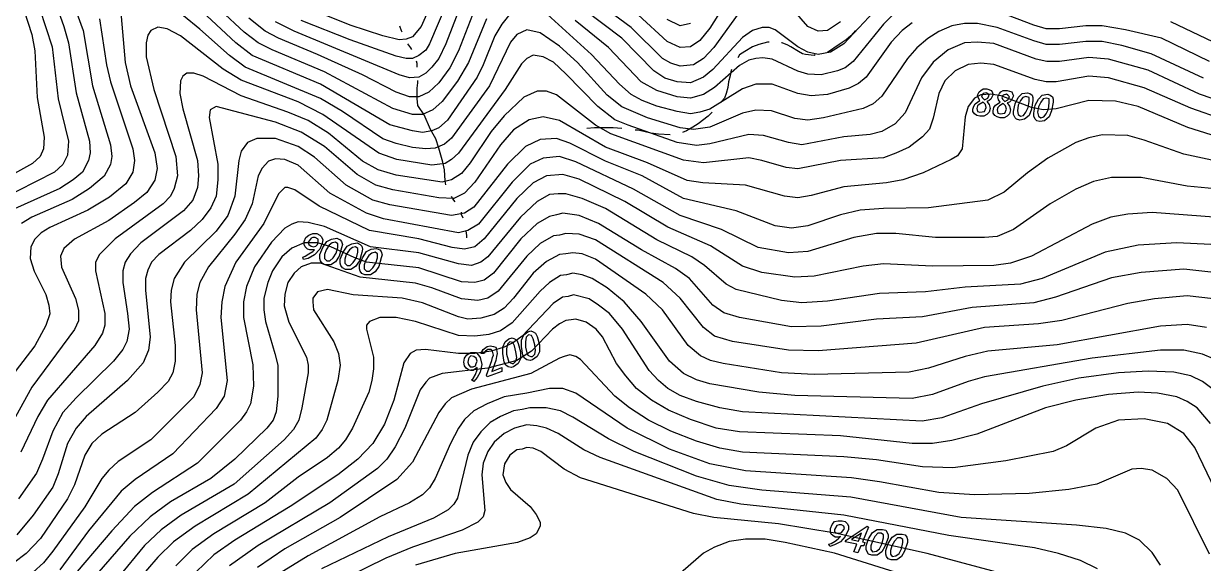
# Model space of a CAD drawing. Extents: x -4.4 to 64.9, y -5.9 to 77.3.
# Drawn here: x 4.53 to 12.52, y 8.96 to 12.62 of the extents above; entities that cross this region are included whole.
import ezdxf

# ---------------------------------------------------------------- set-up
doc = ezdxf.new("R2010")
doc.units = 0
for name, color, linetype in [('8400-8600', 7, 'CONTINUOUS'), ('8600-8800', 7, 'CONTINUOUS'), ('8800-9000', 7, 'CONTINUOUS'), ('9000-9200', 7, 'CONTINUOUS'), ('9200-9400', 7, 'CONTINUOUS'), ('9400-9600', 7, 'CONTINUOUS'), ('Elevations', 7, 'CONTINUOUS'), ('roads', 7, 'CONTINUOUS'), ('topo', 7, 'CONTINUOUS'), ('water', 7, 'CONTINUOUS')]:
    doc.layers.add(name, color=color, linetype=linetype)

msp = doc.modelspace()

# ---------------------------------------------------------------- linework, layer by layer
at = {"layer": '8400-8600', "color": 2}
for points in [[(7.397541, 13.006996), (7.218281, 12.601017), (7.160282, 12.532477), (7.118102, 12.516655), (7.070651, 12.511389), (6.959931, 12.537742), (6.738493, 12.611563), (6.474863, 12.717013)], [(4.698035, 12.891088), (4.798214, 12.601107), (4.829845, 12.490387), (4.882574, 12.152948), (4.972204, 11.826047), (4.977469, 11.746966), (4.966939, 11.694248), (4.924759, 11.615156), (4.861489, 11.562427), (4.771848, 11.504435), (4.466051, 11.367347)], [(9.358887, 12.885738), (9.174348, 12.590476), (9.105808, 12.506116), (9.042538, 12.463936), (8.973998, 12.458671), (8.884367, 12.500851), (8.689277, 12.680109)], [(4.481791, 12.864635), (4.581973, 12.548286), (4.60306, 12.437565), (4.618882, 12.121224), (4.666343, 11.852326), (4.661051, 11.773234), (4.639964, 11.720515), (4.587233, 11.673065), (4.260342, 11.493794)], [(4.592527, 12.859563), (4.719069, 12.464132), (4.761249, 12.110884), (4.829787, 11.826164), (4.824521, 11.731263), (4.79288, 11.667993), (4.734891, 11.615272), (4.36054, 11.425463)], [(9.395818, 12.727744), (9.200738, 12.458846), (9.132197, 12.385035), (9.063657, 12.342855), (8.974019, 12.332325), (8.910757, 12.353412), (8.852758, 12.385053), (8.641858, 12.595942), (8.378238, 12.791033)], [(7.471336, 12.70667), (7.386985, 12.48523), (7.339526, 12.385061), (7.292076, 12.327062), (7.249896, 12.284882), (7.202446, 12.25853), (7.139176, 12.253265), (7.070636, 12.274352), (6.358856, 12.569611), (6.232316, 12.632883)], [(7.392218, 12.75918), (7.276217, 12.485018), (7.249864, 12.442838), (7.202414, 12.405929), (7.160234, 12.384842), (7.118054, 12.384842), (7.049514, 12.400664), (6.738443, 12.511384), (6.406272, 12.643194)], [(10.318592, 12.738188), (10.081321, 12.485116), (9.991691, 12.427117), (9.907331, 12.411295), (9.838791, 12.427117), (9.770251, 12.464026), (9.617311, 12.580017), (9.575131, 12.595839), (9.52767, 12.595839), (9.4644, 12.574752), (9.39586, 12.527301), (9.19551, 12.311132), (9.13224, 12.258403), (9.042609, 12.221491), (8.952982, 12.226756), (8.868619, 12.253135), (8.794801, 12.300585), (8.578631, 12.522026), (8.320281, 12.717106)], [(10.060189, 12.632817), (9.970559, 12.574815), (9.907289, 12.56955), (9.838749, 12.601192), (9.685809, 12.775182)], [(7.566279, 12.680199), (7.471371, 12.437671), (7.413382, 12.32168), (7.339561, 12.221499), (7.27102, 12.158229), (7.20248, 12.126601), (7.13921, 12.126601), (7.04958, 12.158229), (6.822861, 12.27422), (6.517061, 12.411311), (6.253441, 12.522031), (6.163811, 12.569479), (6.05308, 12.659119)], [(9.042591, 12.62211), (8.974053, 12.606287), (8.884423, 12.648467)]]:
    msp.add_lwpolyline(points, dxfattribs=at)
at = {"layer": '8600-8800', "color": 2}
for points in [[(5.183095, 12.721643), (5.214726, 12.357852), (5.251636, 12.199673), (5.415087, 11.746241), (5.430883, 11.640791), (5.415087, 11.561712), (5.362356, 11.477353), (5.277996, 11.408802), (5.104006, 11.287543), (4.872027, 11.161001), (4.798206, 11.097731), (4.777119, 11.045002), (4.782384, 10.971192), (4.877295, 10.760292), (4.898383, 10.681211), (4.898383, 10.607392), (4.872004, 10.549403), (4.582023, 10.159233), (4.397484, 9.821802)], [(7.845672, 12.717095), (7.76658, 12.616924), (7.719129, 12.537834), (7.64004, 12.342755), (7.59786, 12.258395), (7.39751, 11.968414), (7.33951, 11.915685), (7.29206, 11.894598), (7.22879, 11.884041), (7.16025, 11.894598), (7.00735, 11.936778), (6.538101, 12.210947), (6.074119, 12.406027), (5.96336, 12.490387), (5.699739, 12.738188)], [(10.54525, 12.627428), (10.476709, 12.574709), (10.402891, 12.495618), (10.234182, 12.258358), (10.18145, 12.216178), (10.11818, 12.184547), (9.970551, 12.142359), (9.859831, 12.131829), (9.7702, 12.147651), (9.59616, 12.210921), (9.48544, 12.210921), (9.39581, 12.179282), (9.174369, 12.042201), (9.105832, 12.021114), (9.042559, 12.010583), (8.952932, 12.026405), (8.81584, 12.063315), (8.715672, 12.100216), (8.641861, 12.142396), (8.562772, 12.210944), (8.37296, 12.411295), (8.024972, 12.727644)], [(12.559372, 12.363815), (12.232482, 12.521997), (11.989951, 12.579996), (11.831781, 12.606348), (11.72105, 12.606348), (11.54179, 12.585261), (11.452112, 12.585261), (11.367749, 12.611614), (11.077771, 12.722334)], [(5.040681, 12.653825), (5.088131, 12.342755), (5.114484, 12.226766), (5.267392, 11.773326), (5.277922, 11.694234), (5.267392, 11.615156), (5.219933, 11.536064), (5.109213, 11.446436), (4.961584, 11.356806), (4.703234, 11.240815), (4.645242, 11.203906), (4.603063, 11.161726), (4.576684, 11.108995), (4.571418, 11.029916), (4.597797, 10.945556), (4.676879, 10.787375), (4.697966, 10.713564), (4.703231, 10.655575), (4.676879, 10.576486), (4.603068, 10.439395), (4.418529, 10.196865)], [(12.51724, 12.252447), (12.163989, 12.415888), (11.963639, 12.473887), (11.831828, 12.50024), (11.721098, 12.50024), (11.54184, 12.479153), (11.452159, 12.479153), (11.3678, 12.505505), (11.119999, 12.595135), (10.988189, 12.621488), (10.898558, 12.621488), (10.814199, 12.605666), (10.724568, 12.568756), (10.65075, 12.521306), (10.576939, 12.458036), (10.513669, 12.384225), (10.339679, 12.131146), (10.28168, 12.078415), (10.213139, 12.046786), (9.944238, 11.983517), (9.838788, 11.967694), (9.749118, 11.978251), (9.590948, 12.03097), (9.485498, 12.036235), (9.39586, 12.015147), (9.17442, 11.920247), (9.063699, 11.904425), (8.974069, 11.914955), (8.752629, 11.983506), (8.578639, 12.057314), (8.47846, 12.136406), (8.278109, 12.357844), (8.156837, 12.468564), (8.02503, 12.558205), (7.9354, 12.579292), (7.866809, 12.547664), (7.824629, 12.494932), (7.682268, 12.199673), (7.423918, 11.846423), (7.37647, 11.804243), (7.313198, 11.77789), (7.249928, 11.772625), (7.160298, 11.783182), (7.04958, 11.809534), (6.95995, 11.841163), (6.685778, 12.025704), (6.538148, 12.115332), (6.02668, 12.326234), (5.92123, 12.405323), (5.72088, 12.584584), (5.610159, 12.674214)], [(12.891514, 12.006421), (12.490816, 12.143502), (12.142825, 12.306943), (11.873934, 12.380762), (11.742124, 12.391319), (11.541774, 12.36494), (11.457414, 12.36494), (11.383595, 12.380762), (11.098845, 12.486212), (10.988125, 12.496742), (10.898484, 12.491477), (10.787764, 12.444026), (10.687585, 12.359667), (10.608504, 12.254217), (10.497776, 12.016957), (10.429235, 11.943146), (10.339605, 11.890418), (10.260524, 11.86933), (10.081255, 11.853508), (9.796545, 11.80079), (9.706915, 11.816612), (9.538195, 11.864062), (9.438013, 11.869328), (9.174353, 11.806058), (9.084726, 11.795501), (8.952905, 11.816588), (8.620745, 11.93259), (8.531114, 11.969499), (8.415116, 12.059129), (8.198946, 12.28057), (8.114583, 12.359659), (8.046046, 12.396558), (7.977505, 12.407114), (7.935326, 12.386027), (7.898414, 12.349118), (7.787696, 12.175128), (7.471305, 11.742788), (7.423854, 11.700605), (7.381674, 11.674253), (7.292044, 11.663696), (7.054784, 11.700605), (6.933515, 11.742788), (6.553894, 12.006406), (6.385185, 12.090768), (6.000295, 12.238398), (5.879024, 12.312206), (5.588995, 12.538927), (5.499365, 12.586378), (5.436095, 12.596908), (5.388645, 12.575821), (5.367558, 12.544182), (5.357001, 12.491461), (5.357001, 12.39655), (5.409732, 12.175112), (5.557362, 11.721682), (5.567892, 11.589872), (5.546805, 11.50551), (5.520452, 11.452791), (5.473002, 11.40006), (5.146101, 11.1628), (5.040662, 11.05735), (5.01431, 11.00463), (5.01431, 10.94663), (5.077569, 10.65665), (5.077569, 10.57756), (5.061747, 10.524832), (5.009018, 10.440472), (4.687396, 10.071402), (4.624126, 9.960682), (4.508138, 9.718151)], [(12.870485, 11.895696), (12.432824, 12.048596), (12.116473, 12.185677), (11.873945, 12.254217), (11.742135, 12.264774), (11.520694, 12.227865), (11.452143, 12.227865), (11.378333, 12.243687), (11.098893, 12.343868), (11.009263, 12.354399), (10.924903, 12.343868), (10.835273, 12.301689), (10.766724, 12.233148), (10.724545, 12.148778), (10.687643, 11.980066), (10.661264, 11.906248), (10.613774, 11.853527), (10.524144, 11.784986), (10.434503, 11.742807), (10.350154, 11.711168), (10.060163, 11.695346), (9.770182, 11.637346), (9.691093, 11.647877), (9.527644, 11.695335), (9.438013, 11.711157), (9.132213, 11.679526), (8.995133, 11.695348), (8.504754, 11.874609), (8.399304, 11.9326), (8.135673, 12.138229), (8.067133, 12.164581), (8.003863, 12.164581), (7.914233, 12.122402), (7.782423, 11.995862), (7.692793, 11.890412), (7.550434, 11.679521), (7.492442, 11.605702), (7.423894, 11.563522), (7.360624, 11.5477), (7.049554, 11.595151), (6.928284, 11.632052), (6.822792, 11.690051), (6.590803, 11.879861), (6.453722, 11.96422), (6.316634, 12.02222), (6.000293, 12.13294), (5.741943, 12.26475), (5.678673, 12.285837), (5.631212, 12.285837), (5.60486, 12.26475), (5.589038, 12.233122), (5.583746, 12.148751), (5.60486, 12.04331), (5.705031, 11.69533), (5.710296, 11.589872), (5.705031, 11.510791), (5.6734, 11.426431), (5.61013, 11.35262), (5.320142, 11.13645), (5.251601, 11.062632), (5.214689, 11.00464), (5.198867, 10.946641), (5.198867, 10.867552), (5.230498, 10.65665), (5.241055, 10.5512), (5.225233, 10.46684), (5.19888, 10.414122), (5.135611, 10.33503), (4.882492, 10.087232), (4.792851, 9.98705), (4.724311, 9.86051), (4.65577, 9.670701), (4.61359, 9.5758), (4.492321, 9.40181)]]:
    msp.add_lwpolyline(points, dxfattribs=at)
at = {"layer": '8800-9000', "color": 2}
for points in [[(12.80727, 11.647779), (12.385432, 11.737409), (12.116541, 11.832307), (12.005811, 11.863949), (11.831821, 11.869214), (11.74219, 11.848127), (11.652563, 11.816485), (11.462751, 11.711035), (11.325673, 11.610864), (11.167502, 11.479046), (11.056771, 11.426325), (10.65602, 11.373607), (10.350223, 11.368342), (10.192042, 11.357785), (10.060242, 11.326157), (9.838791, 11.252335), (9.728071, 11.236513), (9.617351, 11.252335), (9.35373, 11.352514), (8.995162, 11.436874), (8.715722, 11.589777), (8.467911, 11.689956), (8.22538, 11.811225), (8.13575, 11.842856), (8.025022, 11.837591), (7.924851, 11.79013), (7.803582, 11.668871), (7.576871, 11.37888), (7.513601, 11.336711), (7.423971, 11.320889), (7.0074, 11.39471), (6.891401, 11.426338), (6.712141, 11.526518), (6.495971, 11.71633), (6.385251, 11.790138), (6.232351, 11.842869), (6.105811, 11.842869), (6.042541, 11.816517), (6.000362, 11.758517), (5.984539, 11.695248), (5.958187, 11.452717), (5.910737, 11.320897), (5.831647, 11.215458), (5.615477, 11.004556), (5.546937, 10.893838), (5.52585, 10.814746), (5.520585, 10.735657), (5.552216, 10.440406), (5.552216, 10.334956), (5.536393, 10.255867), (5.504755, 10.197867), (5.436214, 10.124057), (5.283264, 9.986976), (5.056553, 9.839346), (4.988013, 9.776077), (4.940554, 9.696987), (4.872014, 9.496637), (4.824564, 9.401726), (4.640035, 9.132837), (4.545124, 9.032656), (4.460764, 8.969386)], [(12.73868, 11.48951), (12.40648, 11.521152), (12.095398, 11.579141), (11.895051, 11.579141), (11.773779, 11.552788), (11.65251, 11.500057), (11.47852, 11.399885), (11.230719, 11.225895), (11.119999, 11.178448), (11.035639, 11.173182), (10.703431, 11.173182), (10.43454, 11.199535), (10.302719, 11.199535), (10.149819, 11.173182), (9.838749, 11.078271), (9.706939, 11.067741), (9.50131, 11.10465), (9.253509, 11.225909), (8.974059, 11.320809), (8.65767, 11.50008), (8.26751, 11.684609), (8.15679, 11.721521), (8.04607, 11.710964), (7.956439, 11.668795), (7.83517, 11.547526), (7.608459, 11.262815), (7.534641, 11.220635), (7.471371, 11.204813), (6.96517, 11.299722), (6.849179, 11.336621), (6.601371, 11.473712), (6.385201, 11.663521), (6.29557, 11.700423), (6.232301, 11.705688), (6.18485, 11.689866), (6.14267, 11.642416), (6.116318, 11.589697), (6.074138, 11.399885), (6.026688, 11.294436), (5.958137, 11.194256), (5.778879, 10.972816), (5.720877, 10.867366), (5.69979, 10.788288), (5.694524, 10.682835), (5.736704, 10.255766), (5.720909, 10.176677), (5.678729, 10.092317), (5.388737, 9.802336), (5.167249, 9.654707), (5.103988, 9.596708), (5.056529, 9.538706), (4.940539, 9.348896), (4.724369, 9.048377), (4.661099, 8.969288), (4.592559, 8.906015)], [(12.73863, 11.299926), (12.169162, 11.342106), (12.005721, 11.331549), (11.889719, 11.310461), (11.76318, 11.263011), (11.35193, 11.046841), (11.209581, 10.999391), (11.098851, 10.983569), (10.68233, 10.978304), (10.35017, 10.994126), (10.213041, 10.978304), (9.880881, 10.909763), (9.74906, 10.904498), (9.52762, 10.936129), (9.39581, 10.978309), (9.17964, 11.1154), (8.889651, 11.24194), (8.599671, 11.41593), (8.28855, 11.56883), (8.177829, 11.600458), (8.067109, 11.589928), (7.977482, 11.542477), (7.866761, 11.437028), (7.645311, 11.162856), (7.582041, 11.110138), (7.5135, 11.094315), (7.429141, 11.104872), (7.20243, 11.162861), (6.870261, 11.220863), (6.527509, 11.384301), (6.36406, 11.495032), (6.31661, 11.510854), (6.295523, 11.510854), (6.253343, 11.468674), (6.153164, 11.268327), (5.963362, 11.004706), (5.889543, 10.841255), (5.868456, 10.735805), (5.863191, 10.630366), (5.905371, 10.203286), (5.884284, 10.097836), (5.831565, 10.013485), (5.536304, 9.707677), (5.283224, 9.533694), (5.188324, 9.454605), (4.966883, 9.185707), (4.771793, 8.922086)], [(12.659527, 11.120729), (12.337908, 11.136551), (12.074287, 11.120729), (11.852836, 11.073278), (11.425778, 10.89401), (11.278148, 10.857109), (10.903757, 10.836021), (10.634859, 10.804382), (10.323788, 10.793852), (9.970527, 10.741123), (9.796537, 10.730593), (9.659456, 10.746415), (9.353656, 10.820236), (9.285108, 10.857146), (9.137486, 10.983685), (9.053127, 11.041677), (8.815817, 11.157675), (8.467837, 11.368567), (8.309666, 11.437107), (8.198948, 11.468746), (8.146228, 11.468756), (8.088228, 11.463491), (8.003869, 11.41603), (7.893148, 11.310581), (7.671697, 11.041692), (7.624247, 11.00478), (7.560977, 10.983693), (7.471347, 10.994224), (7.202448, 11.068042), (6.875519, 11.110222), (6.564437, 11.247313), (6.453717, 11.273666), (6.385177, 11.278931), (6.342997, 11.263109), (6.295547, 11.236757), (6.205916, 11.141856), (6.089918, 10.973136), (6.037197, 10.841326), (6.01611, 10.735874), (6.01611, 10.630424), (6.079379, 10.308805), (6.084645, 10.166445), (6.063557, 10.045184), (6.037205, 9.992455), (5.995025, 9.934464), (5.705036, 9.644475), (5.399236, 9.444114), (5.277925, 9.349216), (5.125025, 9.185765), (4.824495, 8.832514)]]:
    msp.add_lwpolyline(points, dxfattribs=at)
at = {"layer": '9000-9200', "color": 2}
for points in [[(12.585745, 10.756855), (12.406485, 10.777943), (12.185045, 10.756855), (12.005776, 10.725227), (11.557625, 10.609226), (11.399446, 10.588138), (11.035644, 10.561786), (10.571626, 10.456336), (9.907294, 10.403607), (9.706947, 10.408873), (9.327325, 10.466864), (9.206066, 10.503773), (9.132245, 10.561773), (8.974035, 10.762123), (8.858036, 10.867573), (8.399336, 11.157553), (8.288616, 11.194463), (8.198986, 11.199728), (8.156806, 11.189198), (8.114626, 11.183932), (8.024996, 11.131201), (7.935355, 11.046841), (7.740285, 10.809581), (7.671734, 10.762131), (7.603197, 10.746309), (7.492477, 10.756866), (7.292126, 10.830677), (7.181356, 10.862316), (6.807015, 10.904495), (6.538117, 10.999396), (6.474847, 10.999396), (6.406306, 10.973044), (6.358856, 10.930864), (6.316676, 10.867594), (6.295589, 10.788505), (6.290324, 10.709423), (6.321955, 10.598695), (6.443224, 10.361435), (6.453754, 10.308715), (6.453754, 10.255983), (6.411574, 10.018734), (6.390487, 9.934374), (6.353588, 9.871104), (6.290318, 9.802564), (5.952879, 9.502034), (5.594348, 9.291135), (5.457267, 9.190953), (5.346547, 9.085504), (5.167239, 8.869334)], [(12.538258, 10.561688), (12.406448, 10.582775), (12.227177, 10.572218), (11.525949, 10.445676), (11.056697, 10.403496), (10.903757, 10.366597), (10.655949, 10.287508), (10.524139, 10.261156), (9.880897, 10.245334), (9.659459, 10.255891), (9.264018, 10.31916), (9.179669, 10.340248), (9.111078, 10.371889), (9.026719, 10.440429), (8.852729, 10.682968), (8.742008, 10.788409), (8.399299, 11.025669), (8.309658, 11.062579), (8.246399, 11.067844), (8.198948, 11.062552), (8.156769, 11.057287), (8.067128, 11.009829), (7.977498, 10.930747), (7.845687, 10.762028), (7.782418, 10.693488), (7.713877, 10.651308), (7.624247, 10.624955), (7.534617, 10.61969), (7.471347, 10.635512), (7.228769, 10.730421), (7.091688, 10.762052), (6.759517, 10.783139), (6.585527, 10.820048), (6.516987, 10.804226), (6.485348, 10.762046), (6.485348, 10.735694), (6.490613, 10.682973), (6.627702, 10.466803), (6.659333, 10.387714), (6.66989, 10.308625), (6.654068, 10.203175), (6.580249, 9.934284), (6.548618, 9.871014), (6.506438, 9.813015), (6.047738, 9.433394), (5.689209, 9.217224), (5.541577, 9.111785), (5.436127, 9.006335), (5.225188, 8.763794)], [(12.5857, 10.350852), (12.51189, 10.382483), (12.38535, 10.408862), (12.227179, 10.408862), (11.763201, 10.356133), (11.03561, 10.229594), (10.924839, 10.197963), (10.682301, 10.108332), (10.545221, 10.081953), (9.749079, 10.103041), (9.506551, 10.124128), (9.174391, 10.18213), (9.08471, 10.208482), (8.99508, 10.250662), (8.900171, 10.335022), (8.710359, 10.60391), (8.594371, 10.735731), (8.47838, 10.830632), (8.378201, 10.893901), (8.309661, 10.920254), (8.246391, 10.930811), (8.204219, 10.92028), (8.162031, 10.915015), (8.08822, 10.867554), (8.024951, 10.809566), (7.835141, 10.593396), (7.75606, 10.540664), (7.676971, 10.514312), (7.58207, 10.503755), (7.471339, 10.50902), (7.181319, 10.603929), (7.049501, 10.630281), (6.93878, 10.630281), (6.87024, 10.603929), (6.849153, 10.577576), (6.849153, 10.551197), (6.896603, 10.361388), (6.896603, 10.282307), (6.886073, 10.203217), (6.864985, 10.124125), (6.754255, 9.881598), (6.706815, 9.802516), (6.659357, 9.744517), (6.585546, 9.681247), (6.385185, 9.549437), (6.163747, 9.375437), (5.815767, 9.164548), (5.668135, 9.059095), (5.557415, 8.948378)], [(12.574948, 10.150491), (12.511667, 10.197941), (12.432589, 10.234851), (12.316598, 10.261203), (12.142597, 10.266469), (11.942247, 10.255938), (11.673359, 10.219029), (11.430818, 10.166311), (11.014258, 10.045039), (10.745357, 9.95013), (10.613547, 9.929043), (9.395609, 9.992315), (9.242709, 10.018668), (9.084498, 10.060848), (8.973768, 10.103028), (8.889408, 10.150478), (8.826149, 10.203199), (8.762879, 10.27175), (8.583608, 10.551189), (8.493977, 10.656628), (8.420167, 10.714628), (8.356897, 10.756808), (8.251447, 10.783187), (8.214538, 10.77263), (8.177628, 10.767365), (8.114359, 10.725185), (7.903457, 10.503744), (7.845457, 10.461564), (7.782198, 10.429923), (7.692557, 10.40357), (7.581848, 10.387748), (7.471117, 10.387748), (7.249637, 10.414101), (7.186359, 10.408836), (7.144187, 10.387748), (7.102007, 10.324478), (7.033459, 10.071399), (6.970186, 9.907958), (6.891108, 9.776148), (6.790929, 9.670698), (6.653848, 9.565249), (6.332228, 9.349079), (5.957877, 9.12236), (5.815529, 9.022189), (5.694257, 8.90619)]]:
    msp.add_lwpolyline(points, dxfattribs=at)
at = {"layer": '9200-9400', "color": 2}
for points in [[(12.875776, 8.879883), (12.459206, 9.749833), (12.385387, 9.844741), (12.274677, 9.913282), (12.116496, 9.944913), (11.942506, 9.934382), (11.789606, 9.881653), (11.589245, 9.760392), (11.499626, 9.723483), (11.178006, 9.660213), (10.819427, 9.612763), (10.613806, 9.618028), (10.302727, 9.665478), (10.081287, 9.686565), (9.395865, 9.718204), (9.242965, 9.744557), (9.084758, 9.792007), (8.910757, 9.860558), (8.757857, 9.934366), (8.631317, 10.018726), (8.531146, 10.097807), (8.299157, 10.345619), (8.267515, 10.366706), (8.225335, 10.377263), (8.188437, 10.366706), (8.156795, 10.356149), (7.961715, 10.25071), (7.561006, 10.14526), (7.423926, 10.087261), (7.381746, 10.045081), (7.339566, 9.987079), (7.160255, 9.649651), (7.054806, 9.533649), (6.669927, 9.2753), (6.295576, 9.064411), (6.111047, 8.937869)], [(12.55939, 9.027449), (12.34322, 9.459788), (12.26941, 9.538878), (12.16923, 9.596869), (12.09542, 9.607426), (12.03215, 9.602161), (11.79489, 9.501981), (11.605081, 9.465072), (11.33619, 9.43872), (10.967112, 9.428163), (10.724582, 9.443985), (10.32383, 9.517793), (10.134021, 9.544172), (9.416971, 9.591622), (9.174441, 9.639073), (8.900272, 9.739252), (8.615511, 9.881603), (8.267531, 10.118871), (8.177901, 10.150502), (8.08826, 10.150502), (7.935371, 10.118863), (7.782471, 10.09251), (7.666472, 10.04506), (7.576842, 9.997599), (7.513572, 9.93961), (7.471392, 9.881611), (7.418671, 9.776159), (7.313221, 9.538899), (7.276312, 9.475629), (7.228862, 9.428179), (7.139231, 9.37545), (6.938831, 9.280549), (6.453759, 9.016929), (6.25868, 8.89566)], [(12.227055, 8.953667), (12.169056, 9.038037), (12.084696, 9.122397), (11.989795, 9.169847), (11.857985, 9.201476), (11.657627, 9.222563), (10.877307, 9.275294), (10.128576, 9.412375), (9.527517, 9.459823), (9.306076, 9.491464), (9.084636, 9.554734), (8.662797, 9.723443), (8.488807, 9.807803), (8.246267, 9.955435), (8.161907, 9.997615), (8.067006, 10.018702), (7.956286, 10.018702), (7.903557, 10.008172), (7.845555, 9.997615), (7.755925, 9.960716), (7.687387, 9.918536), (7.624117, 9.855266), (7.571397, 9.786726), (7.534487, 9.697085), (7.465947, 9.407105), (7.439594, 9.364925), (7.402685, 9.328015), (7.302503, 9.270016), (6.996703, 9.143487), (6.543234, 8.927317)], [(11.800028, 8.927217), (11.684038, 8.985205), (11.536408, 9.032666), (11.372959, 9.069565), (10.79299, 9.153925), (10.081168, 9.291016), (9.385208, 9.364827), (9.221759, 9.396466), (8.430848, 9.681176), (8.320128, 9.733897), (8.14613, 9.844625), (8.067048, 9.881526), (8.003779, 9.897348), (7.935238, 9.902614), (7.893048, 9.892083), (7.850879, 9.881526), (7.782328, 9.844614), (7.713787, 9.786626), (7.671607, 9.723345), (7.639979, 9.644266), (7.629422, 9.565175), (7.65051, 9.322644), (7.639979, 9.280464), (7.60307, 9.243555), (7.497617, 9.190834), (7.160178, 9.074836), (6.980918, 9.001025), (6.585437, 8.805945)]]:
    msp.add_lwpolyline(points, dxfattribs=at)
at = {"layer": '9400-9600', "color": 2}
msp.add_lwpolyline([(10.545116, 8.869623), (10.017825, 9.033083), (9.685667, 9.106875), (9.548575, 9.128042), (9.485306, 9.128042), (9.416766, 9.128042), (9.306046, 9.112167), (9.205877, 9.075257), (9.132056, 9.033083), (8.942245, 8.86965)], dxfattribs=at)
at = {"layer": 'Elevations', "color": 1}
for points in [[(11.088318, 12.15297), (11.093583, 12.142387), (11.077761, 12.110769), (11.067231, 12.100186), (11.051409, 12.094894), (11.067231, 12.073727), (11.072496, 12.047269), (11.067231, 12.020811), (11.051409, 12.004936), (11.030321, 11.994352), (11.003969, 11.994352), (10.982881, 11.999644), (10.967059, 12.010227), (10.956529, 12.026102), (10.956529, 12.041977), (10.961794, 12.063144), (10.972325, 12.079019), (11.003963, 12.100186), (10.993407, 12.116061), (10.988141, 12.137227), (10.998672, 12.158394), (11.009229, 12.168977), (11.025051, 12.179561), (11.05143, 12.179561), (11.083061, 12.168977)], [(11.019767, 12.121326), (11.035589, 12.105451), (11.056676, 12.116034), (11.067233, 12.137201), (11.056676, 12.147784), (11.046146, 12.153076), (11.025059, 12.147784), (11.014502, 12.131909)], [(11.225398, 12.142413), (11.230663, 12.13183), (11.214841, 12.100212), (11.204311, 12.089629), (11.188489, 12.084337), (11.204311, 12.06317), (11.209576, 12.036712), (11.204311, 12.010254), (11.188489, 11.994379), (11.167401, 11.983795), (11.141049, 11.983795), (11.119962, 11.989087), (11.104139, 11.99967), (11.093609, 12.015545), (11.093609, 12.03142), (11.098874, 12.052587), (11.109405, 12.068462), (11.141046, 12.089629), (11.130489, 12.105504), (11.125224, 12.12667), (11.135754, 12.147837), (11.146311, 12.15842), (11.162133, 12.169004), (11.188485, 12.169004), (11.220125, 12.15842)], [(11.357208, 12.137148), (11.362473, 12.121273), (11.362473, 12.100106), (11.351943, 12.04211), (11.336121, 11.999935), (11.30449, 11.973477), (11.272851, 11.968185), (11.251763, 11.973477), (11.241207, 11.98406), (11.230676, 12.005227), (11.230676, 12.026393), (11.241207, 12.079125), (11.262294, 12.121299), (11.288646, 12.147758), (11.325545, 12.153049), (11.341367, 12.147758)], [(10.988138, 12.02642), (11.00396, 12.021128), (11.035599, 12.02642), (11.04613, 12.052878), (11.040864, 12.074045), (11.025042, 12.08992), (10.99869, 12.074045), (10.988159, 12.063461), (10.982894, 12.047586)], [(11.125219, 12.015889), (11.141041, 12.010598), (11.17268, 12.015889), (11.183211, 12.042348), (11.177945, 12.063514), (11.162123, 12.079389), (11.135744, 12.063514), (11.125214, 12.052931), (11.119949, 12.037056)], [(11.156858, 12.110795), (11.17268, 12.09492), (11.193767, 12.105504), (11.204298, 12.12667), (11.193767, 12.137254), (11.18321, 12.142545), (11.162123, 12.137254), (11.151593, 12.121379)], [(11.262308, 12.005333), (11.27813, 11.994749), (11.299217, 12.000041), (11.315039, 12.021208), (11.330861, 12.052852), (11.336127, 12.095026), (11.336127, 12.121485), (11.315039, 12.126776), (11.293952, 12.121485), (11.27813, 12.100318), (11.262308, 12.068674), (11.257043, 12.031764)], [(11.494297, 12.126591), (11.499562, 12.110716), (11.499562, 12.089549), (11.489005, 12.031553), (11.473183, 11.989378), (11.441544, 11.96292), (11.409913, 11.957628), (11.388826, 11.96292), (11.378296, 11.973503), (11.367739, 11.99467), (11.367739, 12.015836), (11.378296, 12.068568), (11.399383, 12.110743), (11.425735, 12.137201), (11.462646, 12.142493), (11.478468, 12.137201)], [(11.399388, 11.994802), (11.41521, 11.984219), (11.436297, 11.98951), (11.452119, 12.010677), (11.467942, 12.042321), (11.473207, 12.084496), (11.473207, 12.110954), (11.452119, 12.116246), (11.431032, 12.110954), (11.41521, 12.089788), (11.399388, 12.058143), (11.394123, 12.021234)], [(6.543358, 11.177557), (6.553888, 11.15639), (6.548623, 11.135224), (6.532801, 11.093049), (6.4959, 11.05614), (6.45372, 11.029681), (6.422081, 11.02439), (6.416816, 11.040265), (6.432638, 11.045556), (6.458991, 11.061431), (6.485343, 11.077306), (6.4959, 11.08789), (6.480078, 11.08789), (6.464256, 11.08789), (6.448434, 11.093181), (6.432612, 11.109056), (6.427346, 11.124931), (6.427346, 11.146098), (6.437877, 11.172556), (6.458964, 11.188431), (6.485317, 11.199015), (6.511669, 11.199015), (6.532756, 11.188431)], [(6.474818, 11.114295), (6.49064, 11.109004), (6.506462, 11.114295), (6.517019, 11.124879), (6.522284, 11.140754), (6.522284, 11.16192), (6.501197, 11.172504), (6.485375, 11.172504), (6.474844, 11.167212), (6.453757, 11.140754), (6.459022, 11.124879)], [(6.680439, 11.145913), (6.685704, 11.124746), (6.680439, 11.10358), (6.664617, 11.045583), (6.638264, 11.008674), (6.606625, 10.987507), (6.569716, 10.987507), (6.548629, 10.99809), (6.538099, 11.013965), (6.532833, 11.02984), (6.532833, 11.056299), (6.553921, 11.103765), (6.580273, 11.145939), (6.611904, 11.161814), (6.648813, 11.167106), (6.669901, 11.156523)], [(6.564448, 11.029946), (6.580244, 11.014071), (6.601357, 11.014071), (6.622445, 11.035238), (6.643532, 11.066855), (6.654062, 11.103765), (6.654062, 11.130223), (6.63824, 11.140806), (6.617153, 11.135515), (6.596066, 11.11964), (6.574978, 11.088022), (6.564448, 11.056404)], [(6.817527, 11.114295), (6.822792, 11.093129), (6.817527, 11.071962), (6.801705, 11.013965), (6.775352, 10.977056), (6.743713, 10.955889), (6.706812, 10.955889), (6.685724, 10.966473), (6.675194, 10.982348), (6.669929, 10.998223), (6.669929, 11.024681), (6.691016, 11.072121), (6.717368, 11.114295), (6.749008, 11.13017), (6.785908, 11.135462), (6.806996, 11.124879)], [(6.701529, 10.998302), (6.717351, 10.982427), (6.738438, 10.982427), (6.759526, 11.003594), (6.780613, 11.035211), (6.791143, 11.072147), (6.791143, 11.098605), (6.775321, 11.109189), (6.754234, 11.103897), (6.733147, 11.088022), (6.71206, 11.056378), (6.701503, 11.024734)], [(6.949337, 11.077386), (6.954602, 11.056219), (6.949337, 11.035053), (6.933515, 10.977056), (6.907162, 10.940146), (6.875523, 10.91898), (6.838622, 10.91898), (6.817535, 10.929563), (6.806978, 10.945438), (6.801713, 10.961313), (6.801713, 10.987771), (6.8228, 11.035238), (6.849152, 11.077412), (6.880791, 11.093287), (6.917703, 11.098579), (6.938791, 11.087996)], [(6.833339, 10.961393), (6.849161, 10.945518), (6.870248, 10.945518), (6.891336, 10.966684), (6.912423, 10.998328), (6.92298, 11.035238), (6.92298, 11.061696), (6.907158, 11.072279), (6.88607, 11.066988), (6.864983, 11.051113), (6.843896, 11.019469), (6.833339, 10.987824)], [(7.866777, 10.476332), (7.877307, 10.455165), (7.893129, 10.397169), (7.893129, 10.349702), (7.877307, 10.318058), (7.845665, 10.296891), (7.829843, 10.2916), (7.808756, 10.296891), (7.792934, 10.307475), (7.782403, 10.328641), (7.771846, 10.386638), (7.771846, 10.428813), (7.787669, 10.465722), (7.814021, 10.486889), (7.835108, 10.49218), (7.85093, 10.486889)], [(7.993309, 10.523772), (8.003866, 10.502605), (8.019688, 10.444608), (8.019688, 10.397169), (8.003866, 10.365524), (7.972235, 10.344358), (7.956413, 10.339066), (7.935326, 10.344358), (7.919504, 10.354941), (7.908973, 10.376108), (7.898416, 10.434104), (7.898416, 10.476279), (7.914238, 10.513188), (7.940591, 10.534355), (7.961678, 10.539647), (7.9775, 10.534355)], [(7.951129, 10.370869), (7.961686, 10.365577), (7.972243, 10.365577), (7.988065, 10.381452), (7.99333, 10.407911), (7.988065, 10.44482), (7.977534, 10.486995), (7.966977, 10.508161), (7.94589, 10.513453), (7.930068, 10.497578), (7.924803, 10.46596), (7.924803, 10.429051), (7.93536, 10.392141), (7.940625, 10.376266)], [(7.608428, 10.376134), (7.618958, 10.360259), (7.629489, 10.312819), (7.618958, 10.260088), (7.597871, 10.223179), (7.576784, 10.19672), (7.560962, 10.207304), (7.571519, 10.217887), (7.587341, 10.244345), (7.597898, 10.275989), (7.597898, 10.291864), (7.571545, 10.270698), (7.555723, 10.270698), (7.539901, 10.275989), (7.524079, 10.286573), (7.513522, 10.302448), (7.508257, 10.328906), (7.513522, 10.355364), (7.529344, 10.376531), (7.555696, 10.392406), (7.576784, 10.392406), (7.592606, 10.392406)], [(7.729689, 10.413044), (7.734954, 10.386585), (7.729689, 10.365419), (7.724424, 10.33896), (7.698045, 10.265168), (7.766596, 10.291626), (7.766596, 10.265168), (7.666416, 10.228259), (7.661151, 10.238842), (7.69806, 10.339013), (7.703325, 10.36018), (7.70859, 10.376055), (7.703325, 10.402513), (7.692768, 10.413096), (7.671681, 10.413096), (7.655859, 10.402513), (7.645329, 10.386638), (7.624241, 10.386638), (7.640063, 10.413096), (7.666416, 10.434263), (7.687503, 10.439555), (7.70859, 10.434263), (7.724413, 10.428971)], [(7.824597, 10.323403), (7.835127, 10.318111), (7.845658, 10.318111), (7.86148, 10.333986), (7.866745, 10.360444), (7.86148, 10.397354), (7.850949, 10.439555), (7.840393, 10.460721), (7.819305, 10.466013), (7.803483, 10.450138), (7.798218, 10.418494), (7.798218, 10.381585), (7.808775, 10.344675), (7.81404, 10.3288)], [(7.539877, 10.312872), (7.550434, 10.296997), (7.571521, 10.296997), (7.587343, 10.302289), (7.592635, 10.318164), (7.5979, 10.334039), (7.592635, 10.355206), (7.576813, 10.365789), (7.555726, 10.371081), (7.545169, 10.360497), (7.539903, 10.349914), (7.534638, 10.328747)], [(10.107618, 9.232023), (10.112883, 9.216148), (10.112883, 9.194981), (10.091796, 9.147541), (10.060165, 9.110632), (10.017985, 9.089465), (9.986346, 9.078882), (9.981081, 9.094757), (9.996903, 9.100049), (10.023255, 9.115924), (10.044343, 9.131799), (10.060165, 9.147674), (10.044343, 9.142382), (10.023255, 9.142382), (10.007433, 9.152965), (9.996903, 9.163549), (9.991638, 9.179424), (9.991638, 9.20059), (10.002195, 9.227049), (10.01799, 9.248215), (10.044369, 9.253507), (10.070722, 9.253507), (10.091809, 9.248215)], [(10.017988, 9.179291), (10.03381, 9.168708), (10.054897, 9.168708), (10.065428, 9.174), (10.075985, 9.184583), (10.086515, 9.200458), (10.08125, 9.216333), (10.065428, 9.226916), (10.049606, 9.226916), (10.033784, 9.221625), (10.017962, 9.195166)], [(10.249967, 9.210936), (10.207787, 9.110764), (10.223609, 9.105473), (10.218344, 9.084306), (10.197257, 9.084306), (10.176169, 9.03684), (10.149817, 9.042131), (10.170904, 9.094863), (10.091815, 9.110738), (10.09708, 9.121321), (10.239431, 9.216227)], [(10.376517, 9.174026), (10.381782, 9.158151), (10.381782, 9.136985), (10.360695, 9.078988), (10.339608, 9.042079), (10.307969, 9.020912), (10.271067, 9.020912), (10.24998, 9.026204), (10.239423, 9.042079), (10.234157, 9.057954), (10.234157, 9.084412), (10.24998, 9.131852), (10.276332, 9.174026), (10.307963, 9.195193), (10.344873, 9.195193), (10.36596, 9.189901)], [(10.133979, 9.12656), (10.181429, 9.115977), (10.202516, 9.168708)], [(10.265797, 9.058033), (10.276328, 9.042158), (10.30268, 9.04745), (10.323767, 9.063325), (10.339589, 9.094942), (10.35012, 9.137143), (10.35012, 9.15831), (10.334298, 9.168893), (10.31321, 9.168893), (10.292123, 9.147727), (10.276301, 9.116083), (10.265771, 9.084438)], [(10.508319, 9.142382), (10.513584, 9.126507), (10.513584, 9.10534), (10.492497, 9.047344), (10.47141, 9.010434), (10.43977, 8.989268), (10.402858, 8.989268), (10.381771, 8.994559), (10.371241, 9.010434), (10.365975, 9.026309), (10.365975, 9.052768), (10.381798, 9.100234), (10.40815, 9.142409), (10.439791, 9.163575), (10.4767, 9.163575), (10.497787, 9.158284)], [(10.397599, 9.026415), (10.408156, 9.01054), (10.434508, 9.015832), (10.455596, 9.031707), (10.471418, 9.063325), (10.481948, 9.105526), (10.481948, 9.126692), (10.466126, 9.137276), (10.445039, 9.137276), (10.423952, 9.116109), (10.408129, 9.084465), (10.397573, 9.052821)]]:
    msp.add_lwpolyline(points, close=True, dxfattribs=at)
at = {"layer": 'roads', "color": 7}
for points in [[(10.160347, 12.574769), (10.128708, 12.537859), (10.097067, 12.511401), (10.049619, 12.479757), (9.970538, 12.427025), (9.970538, 12.427025)], [(9.575089, 12.495658), (9.564532, 12.495658), (9.506543, 12.479783), (9.464363, 12.463908), (9.411632, 12.432291), (9.374733, 12.411124), (9.364176, 12.389957)], [(9.886167, 12.411336), (9.880902, 12.406044), (9.822913, 12.411336), (9.801826, 12.416627), (9.775447, 12.432502), (9.722729, 12.46412), (9.701641, 12.474703), (9.664729, 12.490578), (9.659464, 12.490578)], [(9.322007, 12.311138), (9.316742, 12.295263), (9.311476, 12.268805), (9.30092, 12.22663), (9.295654, 12.189721), (9.285124, 12.147546), (9.274567, 12.115902), (9.25348, 12.094735), (9.248215, 12.084152)], [(9.190189, 12.021155), (9.163837, 11.994696), (9.095297, 11.941965), (9.058387, 11.920798), (9.016208, 11.89434), (8.989855, 11.883756)], [(8.578567, 11.910426), (8.520568, 11.915718), (8.394039, 11.915718), (8.341308, 11.910426)], [(8.905468, 11.868252), (8.826379, 11.873544), (8.773658, 11.878835), (8.689298, 11.900002), (8.668211, 11.900002)]]:
    msp.add_lwpolyline(points, dxfattribs=at)
at = {"layer": 'topo', "color": 2}
for points in [[(4.813943, 12.891056), (4.929931, 12.574704), (4.993201, 12.200364), (5.114473, 11.799655), (5.125003, 11.720576), (5.114473, 11.667845), (5.072293, 11.588766), (4.972111, 11.504404), (4.856123, 11.430585), (4.581951, 11.309324), (4.513411, 11.267144)], [(7.661111, 12.653812), (7.539842, 12.35855), (7.466021, 12.232011), (7.360582, 12.09493), (7.297312, 12.036931), (7.228772, 12.0053), (7.160221, 12.0053), (7.028413, 12.04748), (6.564443, 12.29528), (6.211182, 12.44291), (6.116281, 12.490371), (6.021372, 12.564182), (5.699713, 12.864711)], [(10.434492, 12.701278), (10.350133, 12.616918), (10.144512, 12.363839), (10.09178, 12.32167), (10.039062, 12.300583), (9.928342, 12.274204), (9.838712, 12.279469), (9.770161, 12.300556), (9.596131, 12.379645), (9.532861, 12.390176), (9.485411, 12.384911), (9.437953, 12.374354), (9.374691, 12.337452), (9.205971, 12.189823), (9.132152, 12.142372), (9.042522, 12.115993), (8.952892, 12.12655), (8.815811, 12.16873), (8.710362, 12.226729), (8.488911, 12.458721), (8.262202, 12.64325)], [(12.5857, 12.495655), (12.295712, 12.632746)], [(12.849421, 11.779615), (12.411761, 11.916696), (12.074319, 12.059055), (11.921419, 12.095964), (11.742161, 12.10123), (11.52071, 12.04323), (11.43108, 12.037965), (11.352001, 12.053787), (11.14637, 12.132869), (11.077829, 12.143425), (11.009289, 12.13816), (10.967101, 12.117073), (10.924921, 12.059084), (10.903834, 11.990533), (10.882747, 11.774363), (10.851068, 11.726913), (10.808928, 11.700561), (10.619076, 11.61093), (10.481998, 11.563472), (10.371268, 11.542385), (10.081287, 11.516032), (9.859847, 11.458033), (9.770216, 11.442211), (9.680578, 11.452741), (9.416958, 11.526549), (9.126977, 11.542371), (9.021528, 11.558194), (8.752586, 11.679463), (8.467876, 11.784902), (8.156798, 11.964173), (8.046078, 11.990525), (7.951177, 11.969438), (7.845727, 11.900898), (7.756097, 11.800719), (7.582107, 11.547647), (7.513559, 11.473828), (7.439748, 11.436927), (7.339569, 11.442192), (7.028448, 11.494913), (6.912457, 11.526552), (6.785917, 11.600363), (6.564477, 11.790172), (6.406299, 11.885073), (6.232309, 11.953624), (5.831608, 12.059074), (5.789428, 12.037986), (5.784163, 11.985255), (5.842154, 11.668916), (5.842154, 11.563464), (5.831624, 11.452736), (5.794714, 11.373655), (5.736712, 11.294565), (5.657634, 11.220755), (5.441464, 11.057306), (5.394013, 11.004585), (5.367634, 10.951856), (5.351812, 10.893857), (5.351812, 10.814775), (5.383443, 10.498426), (5.372886, 10.408796), (5.335988, 10.324436), (5.230488, 10.203164), (4.951056, 9.960634), (4.882508, 9.881545), (4.824516, 9.776095), (4.761246, 9.570474), (4.724337, 9.480836), (4.592527, 9.291034), (4.481807, 9.159224)], [(12.628021, 10.93075), (12.38549, 10.957103), (12.09551, 10.936015), (11.895151, 10.899106), (11.51554, 10.767296), (11.367911, 10.730386), (10.95134, 10.698755), (10.613901, 10.635486), (10.30283, 10.619664), (9.92849, 10.572213), (9.72814, 10.566948), (9.374881, 10.630207), (9.269429, 10.661849), (9.195621, 10.714577), (9.0374, 10.893838), (8.942491, 10.962378), (8.710499, 11.088918), (8.420521, 11.268178), (8.288711, 11.320907), (8.177991, 11.336729), (8.135811, 11.326199), (8.088361, 11.315668), (8.004001, 11.268221), (7.893281, 11.162768), (7.708739, 10.930779), (7.645469, 10.883329), (7.582199, 10.867507), (7.492569, 10.872772), (7.202591, 10.967673), (6.84929, 11.004582), (6.764931, 11.036213), (6.60676, 11.110032), (6.517119, 11.136384), (6.427489, 11.136384), (6.343129, 11.099483), (6.274589, 11.041483), (6.211319, 10.946575), (6.179691, 10.867493), (6.153312, 10.762044), (6.153312, 10.682954), (6.163869, 10.603863), (6.227139, 10.387693), (6.248226, 10.308614), (6.248226, 10.097715), (6.237669, 9.992265), (6.216582, 9.934263), (6.174402, 9.881545), (5.958232, 9.670643), (5.794794, 9.538833), (5.520622, 9.380665), (5.383541, 9.280483), (5.246413, 9.148673), (4.930064, 8.784873)], [(12.56469, 9.913239), (12.475049, 10.018689), (12.406509, 10.060869), (12.337968, 10.09251), (12.206158, 10.118863), (12.074348, 10.124128), (11.873998, 10.108306), (11.652549, 10.071397), (11.446929, 10.018676), (10.982908, 9.839415), (10.814188, 9.797235), (10.682378, 9.776148), (10.545289, 9.776148), (10.060229, 9.828869), (9.37481, 9.855221), (9.216639, 9.8816), (9.042599, 9.939592), (8.894969, 10.002862), (8.778979, 10.071402), (8.678799, 10.150491), (8.604989, 10.234851), (8.541719, 10.319211), (8.446818, 10.498471), (8.404638, 10.551203), (8.33609, 10.59865), (8.26755, 10.619738), (8.235908, 10.614472), (8.199009, 10.609207), (8.156829, 10.58812), (8.109379, 10.551211), (7.96702, 10.403578), (7.866838, 10.340308), (7.671769, 10.28759), (7.360688, 10.250678), (7.276288, 10.21905), (7.249962, 10.192697), (7.213013, 10.139969), (7.107563, 9.881616), (7.044294, 9.755077), (6.986294, 9.670717), (6.923024, 9.607447), (6.601402, 9.375458), (6.116344, 9.085477), (5.921264, 8.948396)], [(11.209743, 8.879795), (10.645545, 9.032695), (10.023393, 9.169773), (9.638515, 9.233043), (9.200894, 9.275226), (9.063813, 9.301578), (8.299265, 9.544119), (8.188545, 9.602108), (8.030375, 9.72338), (7.977643, 9.744467), (7.935463, 9.749732), (7.903835, 9.739175), (7.866933, 9.73391), (7.819475, 9.697001), (7.782574, 9.639012), (7.772017, 9.56519), (7.793104, 9.512472), (7.824743, 9.465011), (7.956553, 9.349021), (7.998733, 9.296302), (8.025086, 9.243571), (8.025086, 9.217218), (7.998733, 9.1645), (7.956553, 9.138148), (7.872193, 9.106506), (7.450395, 9.032687), (7.181504, 8.953606)]]:
    msp.add_lwpolyline(points, dxfattribs=at)
at = {"layer": 'water', "color": 4}
for points in [[(7.091683, 12.563048), (7.086418, 12.573631), (7.075861, 12.605275)], [(7.154953, 12.447054), (7.149688, 12.457638), (7.1286, 12.484096)], [(7.191854, 12.325796), (7.191854, 12.331088), (7.191854, 12.352254), (7.186589, 12.368129)], [(7.386945, 11.529638), (7.38168, 11.556096), (7.376415, 11.629915), (7.365858, 11.682647), (7.339505, 11.777553), (7.318418, 11.840815), (7.281508, 11.904076), (7.239329, 12.004248), (7.197146, 12.067536), (7.191881, 12.114976), (7.191881, 12.14662), (7.191881, 12.183529), (7.197146, 12.220439), (7.197146, 12.236314)], [(7.450215, 11.413645), (7.434393, 11.434811), (7.423863, 11.450686)], [(7.502944, 11.302917), (7.492387, 11.329375), (7.492387, 11.34525)], [(7.529304, 11.171101), (7.529304, 11.186976), (7.524039, 11.21862)]]:
    msp.add_lwpolyline(points, dxfattribs=at)

doc.saveas('drawing.dxf')
